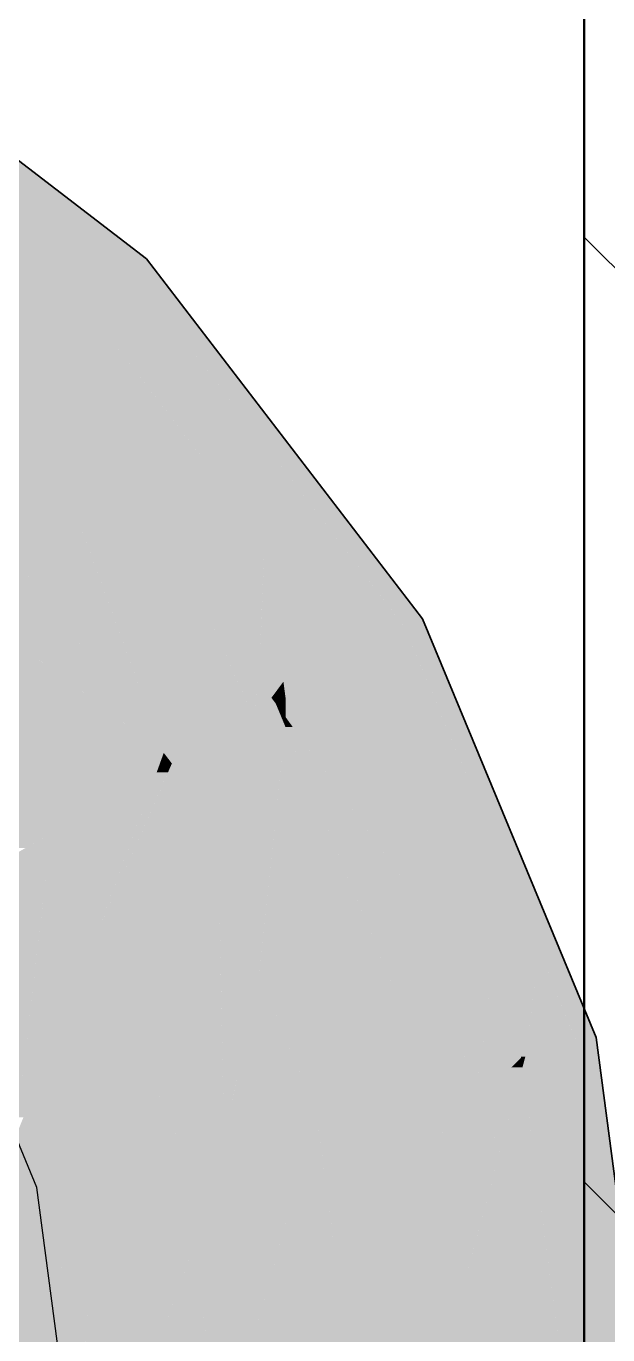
# Model space of a CAD drawing. Extents: x 0 to 756, y -25 to 420.
# Drawn here: x 384.77 to 387.39, y 317.82 to 323.69 of the extents above; entities that cross this region are included whole.
import ezdxf
from ezdxf.lldxf.tags import DXFTag

# ---------------------------------------------------------------- set-up
doc = ezdxf.new("R2010")
doc.units = 0
doc.layers.get('0').update_dxf_attribs({"lineweight": 25})
for name, color, linetype, lineweight in [('A_Aussenwand', 7, 'Continuous', 25), ('ALLGEMEIN01', 7, 'Continuous', 13), ('ALLGEMEIN03', 7, 'Continuous', 25), ('WAND_HOLZ_TRAGEND', 7, 'Continuous', 13)]:
    doc.layers.add(name, color=color, linetype=linetype, lineweight=lineweight)
doc.layers.add('L_Aussenluft', color=7, linetype='Continuous', lineweight=35, true_color=0x66ff33)
doc.layers.add('L_Aussenluft-Shading', color=7, linetype='Continuous', lineweight=35, true_color=0x66ff33)
tags = doc.linetypes.add('STRICHPUNKT2', pattern=[12.7, 6.35, -3.175, 0, -3.175]).pattern_tags.tags
tags[10:11] = [DXFTag(74, 4), DXFTag(75, 0), DXFTag(340, '0'), DXFTag(46, 0.0), DXFTag(50, 0.0), DXFTag(44, 0.0), DXFTag(45, 0.0)]
tags[8:9] = [DXFTag(74, 4), DXFTag(75, 0), DXFTag(340, '0'), DXFTag(46, 0.0), DXFTag(50, 0.0), DXFTag(44, 0.0), DXFTag(45, 0.0)]
tags[6:7] = [DXFTag(74, 4), DXFTag(75, 0), DXFTag(340, '0'), DXFTag(46, 0.0), DXFTag(50, 0.0), DXFTag(44, 0.0), DXFTag(45, 0.0)]
tags[4:5] = [DXFTag(74, 4), DXFTag(75, 0), DXFTag(340, '0'), DXFTag(46, 0.0), DXFTag(50, 0.0), DXFTag(44, 0.0), DXFTag(45, 0.0)]

# ---------------------------------------------------------------- blocks, each defined once
blk = doc.blocks.new('Shading-A0T78OPNOY', base_point=(386.7257, 317.9848))
at = {"layer": 'L_Aussenluft-Shading', "color": 76, "true_color": 0x39901c}
for points in [[(385.1705, 322.6484), (383.8608, 323.7641), (383.7165, 323.7641)], [(385.3148, 322.6484), (385.1705, 322.6484), (383.8608, 323.7641)], [(385.2522, 322.5857), (385.3148, 322.6484), (385.1705, 322.6484)], [(385.3629, 322.5857), (385.2522, 322.5857), (385.3148, 322.6484)], [(385.6442, 322.0749), (385.3629, 322.5857), (385.2522, 322.5857)], [(385.7549, 322.0749), (385.6442, 322.0749), (385.3629, 322.5857)], [(385.7778, 321.9007), (385.7549, 322.0749), (385.6442, 322.0749)], [(385.8886, 321.9007), (385.7778, 321.9007), (385.7549, 322.0749)], [(386.4437, 321.033), (385.8886, 321.9007), (385.7778, 321.9007)], [(386.5544, 321.033), (386.4437, 321.033), (385.8886, 321.9007)], [(386.4777, 320.9886), (386.5544, 321.033), (386.4437, 321.033)], [(386.5727, 320.9886), (386.4777, 320.9886), (386.5544, 321.033)], [(387.0057, 319.7139), (386.5727, 320.9886), (386.4777, 320.9886)], [(387.1008, 319.7139), (387.0057, 319.7139), (386.5727, 320.9886)], [(387.0779, 319.5397), (387.1008, 319.7139), (387.0057, 319.7139)], [(387.1729, 319.5397), (387.0779, 319.5397), (387.1008, 319.7139)], [(387.2386, 319.1517), (387.1729, 319.5397), (387.0779, 319.5397)], [(387.3336, 319.1517), (387.2386, 319.1517), (387.1729, 319.5397)], [(387.248, 319.1288), (387.3336, 319.1517), (387.2386, 319.1517)], [(387.248, 319.1288), (387.3366, 319.1288), (387.3336, 319.1517)], [(387.5108, 317.1329), (387.5994, 317.1329), (387.248, 319.1288)], [(387.5994, 317.1329), (387.248, 319.1288), (387.3366, 319.1288)]]:
    blk.add_solid(points, dxfattribs=at)
at = {"layer": 'L_Aussenluft-Shading', "color": 72, "true_color": 0x51cc28}
for points in [[(384.9, 322.5314), (384.2271, 322.5314), (383.9135, 323.2883)], [(384.3956, 322.4021), (384.9, 322.5314), (384.2271, 322.5314)], [(385.0685, 322.4021), (384.3956, 322.4021), (384.9, 322.5314)], [(384.7763, 322.1099), (385.0685, 322.4021), (384.3956, 322.4021)], [(385.2927, 322.1099), (384.7763, 322.1099), (385.0685, 322.4021)], [(385.2052, 321.551), (385.2927, 322.1099), (384.7763, 322.1099)], [(385.7216, 321.551), (385.2052, 321.551), (385.2927, 322.1099)], [(385.59, 321.0496), (385.7216, 321.551), (385.2052, 321.551)], [(385.8451, 321.39), (385.6793, 321.39), (385.7216, 321.551)], [(385.8314, 321.0496), (385.59, 321.0496), (385.8451, 321.39)], [(385.59, 321.0496), (385.8451, 321.39), (385.6793, 321.39)], [(385.9293, 320.7505), (385.8195, 320.7505), (385.8451, 321.39)], [(386.2527, 320.8588), (385.915, 320.8588), (385.8451, 321.39)], [(385.8195, 320.7505), (385.8314, 321.0496), (385.59, 321.0496)], [(385.9389, 320.6776), (386.2527, 320.8588), (385.915, 320.8588)], [(386.3278, 320.6776), (385.9389, 320.6776), (386.2527, 320.8588)], [(385.8754, 320.6776), (385.9293, 320.7505), (385.8195, 320.7505)], [(385.9389, 320.6776), (385.8754, 320.6776), (385.9293, 320.7505)], [(385.8949, 320.6522), (385.9389, 320.6776), (385.8754, 320.6776)], [(385.9389, 320.6522), (385.8949, 320.6522), (385.9389, 320.6776)], [(386.3635, 320.5914), (385.9389, 320.5914), (386.3278, 320.6776)], [(385.9389, 320.5914), (386.3278, 320.6776), (385.9389, 320.6776)], [(385.9389, 320.5914), (385.9389, 320.6522), (385.8949, 320.6522)], [(385.9389, 320.5914), (385.9201, 320.5914), (385.8949, 320.6522)], [(385.9389, 320.546), (385.9389, 320.5914), (385.9201, 320.5914)], [(385.9717, 320.546), (385.9389, 320.546), (385.9389, 320.5914)], [(386.933, 319.2165), (386.3635, 320.5914), (385.9389, 320.5914)], [(386.4896, 319.2165), (385.9717, 320.546), (385.9389, 320.546)], [(386.933, 319.2165), (386.4896, 319.2165), (385.9717, 320.546)], [(386.5981, 318.9547), (386.933, 319.2165), (386.4896, 319.2165)], [(386.8171, 319.0133), (386.6731, 319.0133), (386.933, 319.2165)], [(386.9972, 319.0616), (386.8446, 319.0616), (386.933, 319.2165)], [(386.9473, 319.0133), (386.8171, 319.0133), (386.9972, 319.0616)], [(386.8171, 319.0133), (386.9972, 319.0616), (386.8446, 319.0616)], [(387.0028, 319.0189), (386.953, 319.0189), (386.9972, 319.0616)], [(386.5981, 318.9547), (386.8171, 319.0133), (386.6731, 319.0133)], [(386.7814, 318.9547), (386.5981, 318.9547), (386.8171, 319.0133)], [(386.8764, 318.707), (386.6306, 318.707), (387.0028, 319.0189)], [(386.6306, 318.707), (387.0028, 319.0189), (386.953, 319.0189)], [(386.6306, 318.707), (386.9473, 319.0133), (386.8171, 319.0133)], [(386.7965, 318.2492), (386.6909, 318.2492), (387.0028, 319.0189)], [(386.7257, 317.9848), (387.1389, 317.9848), (387.0028, 319.0189)], [(386.6306, 318.707), (386.7814, 318.9547), (386.5981, 318.9547)], [(386.6909, 318.2492), (386.8764, 318.707), (386.6306, 318.707)], [(386.7257, 317.9848), (386.7965, 318.2492), (386.6909, 318.2492)], [(386.8379, 317.1329), (387.2511, 317.1329), (386.7257, 317.9848)], [(387.2511, 317.1329), (386.7257, 317.9848), (387.1389, 317.9848)]]:
    blk.add_solid(points, dxfattribs=at)
at = {"layer": 'L_Aussenluft-Shading', "color": 74, "true_color": 0x46af23}
for points in [[(384.8292, 322.5857), (384.3366, 323.2883), (383.9135, 323.2883)], [(385.2522, 322.5857), (384.8292, 322.5857), (384.3366, 323.2883)], [(385.0685, 322.4021), (385.2522, 322.5857), (384.8292, 322.5857)], [(385.3931, 322.4021), (385.0685, 322.4021), (385.2522, 322.5857)], [(385.4533, 321.9007), (385.3931, 322.4021), (385.0685, 322.4021)], [(385.7778, 321.9007), (385.4533, 321.9007), (385.3931, 322.4021)], [(385.7216, 321.551), (385.7778, 321.9007), (385.4533, 321.9007)], [(385.8239, 321.551), (385.7216, 321.551), (385.7778, 321.9007)], [(386.1697, 321.39), (385.8451, 321.39), (385.7778, 321.9007)], [(385.8451, 321.39), (385.8239, 321.551), (385.7216, 321.551)], [(386.1531, 320.9886), (386.1697, 321.39), (385.8451, 321.39)], [(386.4777, 320.9886), (386.1531, 320.9886), (386.1697, 321.39)], [(386.2527, 320.8588), (386.4777, 320.9886), (386.1531, 320.9886)], [(386.5314, 320.8588), (386.2527, 320.8588), (386.4777, 320.9886)], [(386.7991, 319.5397), (386.5314, 320.8588), (386.2527, 320.8588)], [(387.0779, 319.5397), (386.7991, 319.5397), (386.5314, 320.8588)], [(386.933, 319.2165), (387.0779, 319.5397), (386.7991, 319.5397)], [(387.0353, 319.2165), (386.933, 319.2165), (387.0779, 319.5397)], [(387.248, 319.1288), (387.0238, 319.1288), (387.0779, 319.5397)], [(386.9951, 319.0665), (387.0353, 319.2165), (386.933, 319.2165)], [(387.0156, 319.0665), (386.9951, 319.0665), (387.0353, 319.2165)], [(387.0028, 319.0189), (387.2625, 319.0189), (387.248, 319.1288)], [(387.109, 319.0665), (387.0156, 319.0665), (387.248, 319.1288)], [(387.0156, 319.0665), (387.248, 319.1288), (387.0238, 319.1288)], [(386.9972, 319.0616), (387.0156, 319.0665), (386.9951, 319.0665)], [(387.0142, 319.0616), (386.9972, 319.0616), (387.0156, 319.0665)], [(387.0028, 319.0189), (387.0142, 319.0616), (386.9972, 319.0616)], [(387.0028, 319.0189), (387.109, 319.0665), (387.0156, 319.0665)], [(387.2511, 317.1329), (387.5108, 317.1329), (387.0028, 319.0189)], [(387.5108, 317.1329), (387.0028, 319.0189), (387.2625, 319.0189)]]:
    blk.add_solid(points, dxfattribs=at)
at = {"layer": 'L_Aussenluft-Shading', "color": 72, "true_color": 0x5be42d}
for points in [[(384.7763, 322.1099), (384.3322, 322.1099), (384.2271, 322.5314)], [(384.4208, 321.7544), (384.7763, 322.1099), (384.3322, 322.1099)], [(384.9067, 321.7544), (384.4208, 321.7544), (384.7763, 322.1099)], [(385.59, 321.0496), (385.1651, 321.0496), (384.7763, 322.1099)], [(384.4323, 321.6814), (384.9067, 321.7544), (384.4208, 321.7544)], [(384.9334, 321.6814), (384.4323, 321.6814), (384.9067, 321.7544)], [(385.392, 320.4306), (384.9334, 321.6814), (384.4323, 321.6814)], [(385.392, 320.4306), (385.59, 321.0496), (385.1651, 321.0496)], [(385.7943, 320.5941), (385.4443, 320.5941), (385.59, 321.0496)], [(385.8195, 320.7505), (385.7242, 320.7505), (385.59, 321.0496)], [(385.7943, 320.5941), (385.8195, 320.7505), (385.7242, 320.7505)], [(385.8949, 320.6522), (385.8037, 320.6522), (385.8195, 320.7505)], [(385.8759, 320.5941), (385.7943, 320.5941), (385.8949, 320.6522)], [(385.7943, 320.5941), (385.8949, 320.6522), (385.8037, 320.6522)], [(385.9389, 320.546), (385.8601, 320.546), (385.8949, 320.6522)], [(385.5112, 320.4306), (385.392, 320.4306), (385.7943, 320.5941)], [(385.392, 320.4306), (385.7943, 320.5941), (385.4443, 320.5941)], [(385.7491, 320.3829), (385.4286, 320.3829), (385.7943, 320.5941)], [(385.6397, 319.8731), (385.8759, 320.5941), (385.7943, 320.5941)], [(385.8667, 319.8731), (385.6397, 319.8731), (385.9389, 320.546)], [(385.6397, 319.8731), (385.9389, 320.546), (385.8601, 320.546)], [(386.3979, 319.4378), (385.8201, 319.4378), (385.9389, 320.546)], [(385.4286, 320.3829), (385.5112, 320.4306), (385.392, 320.4306)], [(385.6397, 319.8731), (385.7491, 320.3829), (385.4286, 320.3829)], [(385.8201, 319.4378), (385.8667, 319.8731), (385.6397, 319.8731)], [(386.0202, 318.9547), (386.3979, 319.4378), (385.8201, 319.4378)], [(386.5981, 318.9547), (386.0202, 318.9547), (386.3979, 319.4378)], [(386.0779, 318.8153), (386.5981, 318.9547), (386.0202, 318.9547)], [(386.6164, 318.8153), (386.0779, 318.8153), (386.5981, 318.9547)], [(386.0922, 318.707), (386.6164, 318.8153), (386.0779, 318.8153)], [(386.6306, 318.707), (386.0922, 318.707), (386.6164, 318.8153)], [(386.181, 318.0324), (386.6306, 318.707), (386.0922, 318.707)], [(386.6909, 318.2492), (386.3255, 318.2492), (386.6306, 318.707)], [(386.58, 318.0324), (386.181, 318.0324), (386.6909, 318.2492)], [(386.181, 318.0324), (386.6909, 318.2492), (386.3255, 318.2492)], [(386.2626, 317.4123), (386.4703, 317.4123), (386.6909, 318.2492)], [(386.7257, 317.9848), (386.6212, 317.9848), (386.6909, 318.2492)], [(386.2626, 317.4123), (386.58, 318.0324), (386.181, 318.0324)], [(386.3967, 317.1329), (386.4975, 317.1329), (386.7257, 317.9848)], [(386.3967, 317.1329), (386.7257, 317.9848), (386.6212, 317.9848)], [(386.4975, 317.1329), (386.8379, 317.1329), (386.7257, 317.9848)]]:
    blk.add_solid(points, dxfattribs=at)
at = {"layer": 'L_Aussenluft-Shading', "color": 70, "true_color": 0x62f531}
for points in [[(384.8572, 321.1276), (384.4603, 321.1276), (384.4323, 321.6814)], [(385.392, 320.4306), (384.8572, 321.1276), (384.4603, 321.1276)], [(385.127, 320.588), (384.4876, 320.588), (384.4678, 320.9795)], [(385.392, 320.4306), (384.6582, 320.9795), (384.4678, 320.9795)], [(384.6083, 320.4306), (385.127, 320.588), (384.4876, 320.588)], [(385.392, 320.4306), (384.6083, 320.4306), (385.127, 320.588)], [(384.8855, 320.0694), (385.392, 320.4306), (384.6083, 320.4306)], [(385.6397, 319.8731), (385.2047, 319.8731), (385.4286, 320.3829)], [(385.3606, 320.3437), (385.2701, 320.3437), (385.392, 320.4306)], [(385.3606, 320.3437), (385.4286, 320.3829), (385.3747, 320.3829)], [(385.4113, 320.3437), (385.3606, 320.3437), (385.4286, 320.3829)], [(385.4286, 320.3829), (385.3747, 320.3829), (385.392, 320.4306)], [(384.8855, 320.0694), (385.3606, 320.3437), (385.2701, 320.3437)], [(385.2587, 320.0694), (384.8855, 320.0694), (385.3606, 320.3437)], [(385.0823, 319.5944), (385.4113, 320.3437), (385.3606, 320.3437)], [(385.0823, 319.5944), (385.2587, 320.0694), (384.8855, 320.0694)], [(385.5581, 319.5944), (385.0823, 319.5944), (385.6397, 319.8731)], [(385.0823, 319.5944), (385.6397, 319.8731), (385.2047, 319.8731)], [(385.6584, 318.9214), (385.361, 318.9214), (385.6397, 319.8731)], [(385.8201, 319.4378), (385.6483, 319.4378), (385.6397, 319.8731)], [(385.361, 318.9214), (385.5581, 319.5944), (385.0823, 319.5944)], [(385.6627, 318.704), (385.8201, 319.4378), (385.6483, 319.4378)], [(386.0779, 318.8153), (385.6866, 318.8153), (385.8201, 319.4378)], [(385.4511, 318.704), (385.6584, 318.9214), (385.361, 318.9214)], [(385.6627, 318.704), (385.4511, 318.704), (385.6584, 318.9214)], [(385.6627, 318.704), (386.0779, 318.8153), (385.6866, 318.8153)], [(386.0469, 318.704), (385.6627, 318.704), (386.0779, 318.8153)], [(386.181, 318.0324), (385.8597, 318.0324), (386.0779, 318.8153)], [(385.4722, 318.653), (385.6627, 318.704), (385.4511, 318.704)], [(385.6487, 318.653), (385.4722, 318.653), (385.6627, 318.704)], [(385.9118, 318.2194), (385.5293, 318.2194), (386.0469, 318.704)], [(385.5293, 318.2194), (386.0469, 318.704), (385.6627, 318.704)], [(385.5293, 318.2194), (385.6487, 318.653), (385.4722, 318.653)], [(385.652, 317.2873), (385.9118, 318.2194), (385.5293, 318.2194)], [(385.652, 317.2873), (386.1078, 317.2873), (386.181, 318.0324)], [(385.652, 317.2873), (386.181, 318.0324), (385.8597, 318.0324)], [(386.2626, 317.4123), (386.1201, 317.4123), (386.181, 318.0324)]]:
    blk.add_solid(points, dxfattribs=at)
at = {"layer": 'L_Aussenluft-Shading', "color": 70, "true_color": 0x65fd32}
for points in [[(384.8855, 320.0694), (384.4542, 320.0694), (384.4876, 320.588)], [(384.7723, 320.0041), (384.45, 320.0041), (384.8855, 320.0694)], [(384.45, 320.0041), (384.8855, 320.0694), (384.4542, 320.0694)], [(384.8581, 319.8333), (384.4766, 319.8333), (384.8855, 320.0694)], [(385.0823, 319.5944), (384.8304, 319.5944), (384.8855, 320.0694)], [(384.486, 319.7336), (384.8581, 319.8333), (384.4766, 319.8333)], [(384.8465, 319.7336), (384.486, 319.7336), (384.8581, 319.8333)], [(384.7376, 318.7947), (384.8465, 319.7336), (384.486, 319.7336)], [(384.7623, 318.7947), (384.7376, 318.7947), (385.0823, 319.5944)], [(384.7376, 318.7947), (385.0823, 319.5944), (384.8304, 319.5944)], [(385.1834, 318.9422), (384.8214, 318.9422), (385.0823, 319.5944)], [(385.361, 318.9214), (385.1866, 318.9214), (385.0823, 319.5944)], [(384.8682, 318.7076), (384.7274, 318.7076), (384.8214, 318.9422)], [(384.8917, 318.5902), (385.1834, 318.9422), (384.8214, 318.9422)], [(385.238, 318.5902), (384.8917, 318.5902), (385.1834, 318.9422)], [(385.238, 318.5902), (385.361, 318.9214), (385.1866, 318.9214)], [(385.4722, 318.653), (385.2613, 318.653), (385.361, 318.9214)], [(384.8222, 318.4788), (384.6294, 318.4788), (384.7274, 318.7076)], [(384.8125, 318.5021), (384.8682, 318.7076), (384.7274, 318.7076)], [(384.9093, 318.5021), (384.8125, 318.5021), (384.8682, 318.7076)], [(385.238, 318.5902), (385.4722, 318.653), (385.2613, 318.653)], [(385.4805, 318.5902), (385.238, 318.5902), (385.4722, 318.653)], [(384.9093, 318.5021), (385.238, 318.5902), (384.8917, 318.5902)], [(385.2042, 318.5021), (384.9093, 318.5021), (385.238, 318.5902)], [(385.5293, 318.2194), (385.0956, 318.2194), (385.4805, 318.5902)], [(385.0956, 318.2194), (385.4805, 318.5902), (385.238, 318.5902)], [(384.8222, 318.4788), (384.9093, 318.5021), (384.8125, 318.5021)], [(384.9108, 318.4788), (384.8222, 318.4788), (384.9093, 318.5021)], [(384.92, 318.3383), (385.2042, 318.5021), (384.9093, 318.5021)], [(385.1413, 318.3383), (384.92, 318.3383), (385.2042, 318.5021)], [(384.2628, 317.6161), (384.7044, 317.6161), (384.8222, 318.4788)], [(384.7844, 318.4204), (384.6043, 318.4204), (384.8222, 318.4788)], [(384.6043, 318.4204), (384.8222, 318.4788), (384.6294, 318.4788)], [(384.9174, 317.7555), (384.7234, 317.7555), (384.8222, 318.4788)], [(384.92, 318.3383), (384.9108, 318.4788), (384.8222, 318.4788)], [(384.92, 318.3383), (384.8407, 318.3383), (384.8222, 318.4788)], [(384.2628, 317.6161), (384.7844, 318.4204), (384.6043, 318.4204)], [(384.9055, 317.8466), (384.92, 318.3383), (384.8407, 318.3383)], [(384.9524, 317.8466), (384.9055, 317.8466), (384.92, 318.3383)], [(385.0627, 318.1336), (384.9335, 318.1336), (384.92, 318.3383)], [(385.0627, 318.1336), (385.1413, 318.3383), (384.92, 318.3383)], [(385.0627, 318.1336), (385.5293, 318.2194), (385.0956, 318.2194)], [(385.4983, 318.1336), (385.0627, 318.1336), (385.5293, 318.2194)], [(385.5948, 317.7215), (385.3496, 317.7215), (385.5293, 318.2194)], [(384.9524, 317.8466), (385.0627, 318.1336), (384.9335, 318.1336)], [(385.0445, 317.8466), (384.9524, 317.8466), (385.0627, 318.1336)], [(385.3496, 317.7215), (385.0366, 317.7215), (385.0627, 318.1336)], [(385.3496, 317.7215), (385.4983, 318.1336), (385.0627, 318.1336)], [(384.9174, 317.7555), (384.9524, 317.8466), (384.9055, 317.8466)], [(384.9584, 317.7555), (384.9174, 317.7555), (384.9524, 317.8466)], [(384.9994, 317.1329), (385.0445, 317.8466), (384.9524, 317.8466)]]:
    blk.add_solid(points, dxfattribs=at)
blk = doc.blocks.new('Referenz-A0T78OQ1OY')
at = {"layer": 'ALLGEMEIN01', "color": 0}
blk.add_line((387.2792, 38.4757), (387.2792, 384.5329), dxfattribs=at)
at = {"layer": 'ALLGEMEIN03', "color": 0, "lineweight": -2}
blk.add_line((387.2792, 328.1618), (387.2792, 316.1618), dxfattribs=at)
at = {"layer": 'WAND_HOLZ_TRAGEND', "color": 0, "lineweight": 50}
for p, q in [((387.2792, 391.5329), (387.2792, 31.4757)), ((387.2792, 225.775), (387.2792, 391.5329))]:
    blk.add_line(p, q, dxfattribs=at)
blk = doc.blocks.new('Wand-A0T78OQFOY', base_point=(387.2792, 31.4757))
at = {"color": 0, "linetype": 'ByBlock', "lineweight": -2, "ltscale": 0.25}
blk.add_line((387.2792, 384.5329), (387.2792, 296.5329), dxfattribs=at)
at = {"color": 0, "lineweight": -2}
for p, q in [((387.2792, 322.7469), (394.2792, 315.7469)), ((387.2792, 318.5043), (394.2792, 311.5043))]:
    blk.add_line(p, q, dxfattribs=at)
blk = doc.blocks.new('Bogen-A0T78P15OY', base_point=(379.7994, 317.1329))
at = {"color": 0, "linetype": 'ByBlock', "lineweight": -2, "ltscale": 0.35}
for p, q in [((385.3148, 322.6484), (383.6994, 323.8879)), ((386.5544, 321.0329), (385.3148, 322.6484)), ((387.3336, 319.1517), (386.5544, 321.0329)), ((387.5994, 317.1329), (387.3336, 319.1517))]:
    blk.add_line(p, q, dxfattribs=at)
at = {"color": 0, "linetype": 'STRICHPUNKT2', "lineweight": 25, "ltscale": 0.25}
for p, q in [((384.8222, 318.4788), (384.3027, 319.7329)), ((384.9994, 317.1329), (384.8222, 318.4788))]:
    blk.add_line(p, q, dxfattribs=at)

msp = doc.modelspace()

# ---------------------------------------------------------------- block references
at = {"color": 8, "lineweight": 25, "ltscale": 0.25, "true_color": 0x808080}
msp.add_blockref('Referenz-A0T78OQ1OY', (0, 0), dxfattribs=at)
at = {"layer": 'A_Aussenwand', "ltscale": 0.25}
msp.add_blockref('Wand-A0T78OQFOY', (387.2792, 31.4757), dxfattribs=at)
at = {"layer": 'L_Aussenluft'}
msp.add_blockref('Shading-A0T78OPNOY', (386.7257, 317.9848), dxfattribs=at)
at = {"layer": 'L_Aussenluft', "ltscale": 0.35}
msp.add_blockref('Bogen-A0T78P15OY', (379.7994, 317.1329), dxfattribs=at)

doc.saveas('drawing.dxf')
